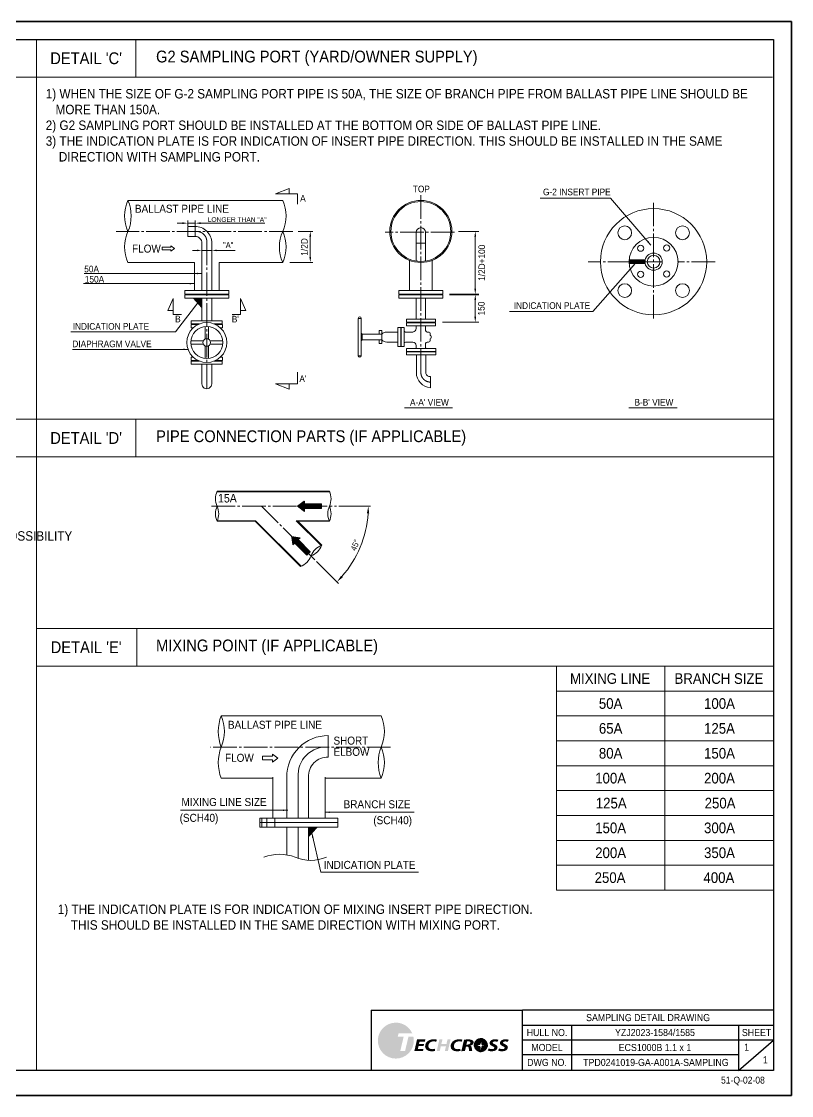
# Model space of a CAD drawing. Extents: x -553847 to 4496999, y 514150 to 878882.
# Drawn here: x 4464435 to 4496999, y 773562 to 818990 of the extents above; entities that cross this region are included whole.
import ezdxf

# ---------------------------------------------------------------- set-up
doc = ezdxf.new("R2010")
doc.units = 0
doc.header["$LTSCALE"] = 25
doc.header["$MEASUREMENT"] = 0
doc.header["$PDMODE"] = 3
doc.header["$PDSIZE"] = -7
doc.linetypes.add('C', pattern=[26, 20, -2, 2, -2])
doc.layers.get('0').update_dxf_attribs({"linetype": 'CONTINUOUS', "lineweight": 9})
doc.layers.get('DEFPOINTS').update_dxf_attribs({"linetype": 'CONTINUOUS'})
doc.layers.add('0.1 Defpoints', color=7, linetype='CONTINUOUS', plot=False)
doc.layers.add('0.2 Dwg sheet', color=7, linetype='CONTINUOUS')
doc.layers.add('0.3 Text', color=7, linetype='CONTINUOUS')
for name, color, linetype, lineweight in [('0.5 Dim', 1, 'CONTINUOUS', 9), ('1.1 Y_Pipe', 7, 'CONTINUOUS', 13), ('1.9 Arrow', 1, 'CONTINUOUS', 9)]:
    doc.layers.add(name, color=color, linetype=linetype, lineweight=lineweight)
doc.styles.get("Standard").update_dxf_attribs({"font": '', "width": 0.95, "height": 250})
doc.styles.get('Standard').set_extended_font_data('Gulim')
doc.dimstyles.new('TC50', dxfattribs={"dimtxt": 250, "dimasz": 200, "dimexe": 100, "dimexo": 100, "dimgap": 100, "dimtad": 1, "dimtoh": 1, "dimdec": 0, "dimrnd": 0.0005, "dimzin": 9, "dimdsep": 46, "dimtxsty": 'Standard', "dimcen": -3.5, "dimclrd": 1, "dimclre": 1, "dimazin": 2, "dimtfac": 0.6, "dimtdec": 0, "dimtmove": 0, "dimatfit": 3, "dimfxl": 4, "dimtolj": 1, "dimlwd": 15, "dimlwe": 15, "dimarcsym": 0})
pattern_1 = [(45, (-3941672.43051, -13277.92719), (-0.104892630653, 0.104892630653), [])]

# ---------------------------------------------------------------- blocks, each defined once
blk = doc.blocks.new('*D202')
at = {"layer": '0.5 Dim', "color": 1, "lineweight": 15, "transparency": 16777216}
for p, q in [((4471861, 809307), (4471661, 809307)), ((4472061, 809307), (4472482, 809307)), ((4472061, 809217), (4472061, 809207)), ((4472482, 809217), (4472482, 809207)), ((4472682, 809307), (4473470, 809307))]:
    blk.add_line(p, q, dxfattribs=at)
at = {"layer": '0.5 Dim', "color": 1, "transparency": 16777216}
for points in [[(4471861, 809340), (4471861, 809273), (4472061, 809307)], [(4472682, 809340), (4472682, 809273), (4472482, 809307)]]:
    blk.add_solid(points, dxfattribs=at)
at = {"layer": 'DEFPOINTS', "color": 0, "transparency": 16777216}
for p in [(4472061, 809317), (4472482, 809317), (4472482, 809307)]:
    blk.add_point(p, dxfattribs=at)
at = {"layer": '0.5 Dim', "color": 0, "transparency": 16777216, "insert": (4473176, 809535), "char_height": 250, "attachment_point": 5}
blk.add_mtext('\\A1;"A"', dxfattribs=at)
blk = doc.blocks.new('*D201')
at = {"layer": '0.5 Dim', "color": 1, "linetype": 'ByBlock', "lineweight": 15, "ltscale": 30, "transparency": 16777216}
for p, q in [((4477851, 798486), (4479201, 798486)), ((4476917, 796150), (4477848, 795219))]:
    blk.add_line(p, q, dxfattribs=at)
blk.add_arc((4474581, 798486), 4520, 318.8034, 356.1966, dxfattribs=at)
at = {"layer": '0.5 Dim', "color": 1, "ltscale": 30, "transparency": 16777216}
for points in [[(4479042, 798188), (4479141, 798184), (4479101, 798486)], [(4478019, 795475), (4477946, 795543), (4477778, 795290)]]:
    blk.add_solid(points, dxfattribs=at)
at = {"layer": 'DEFPOINTS', "color": 0, "ltscale": 30, "transparency": 16777216}
for p in [(4472467, 798486), (4474581, 798486), (4477751, 798486), (4476846, 796221), (4478496, 796226)]:
    blk.add_point(p, dxfattribs=at)
at = {"layer": '0.5 Dim', "color": 0, "ltscale": 30, "transparency": 16777216, "insert": (4478546, 796843), "char_height": 250, "attachment_point": 5, "rotation": 67.5}
blk.add_mtext('\\A1;45°', dxfattribs=at)
blk = doc.blocks.new('양식 51-Q-02-08')
at = {"layer": '0.1 Defpoints'}
blk.add_lwpolyline([(-2677005, 1033560), (-2613196, 1033560), (-2613196, 988132), (-2677005, 988132)], close=True, dxfattribs=at)
at = {"layer": '0.2 Dwg sheet'}
for p, q in [((-2630979, 991742), (-2624571, 991742)), ((-2630979, 991742), (-2630979, 989196)), ((-2624571, 989196), (-2624571, 991742)), ((-2613953, 991742), (-2624571, 991742)), ((-2624571, 991110), (-2613953, 991110)), ((-2622500, 991110), (-2622500, 989196)), ((-2615440, 991110), (-2615440, 989196)), ((-2613953, 990478), (-2624571, 990478)), ((-2615440, 989196), (-2613953, 990478)), ((-2615440, 989846), (-2624571, 989846))]:
    blk.add_line(p, q, dxfattribs=at)
blk.add_lwpolyline([(-2613953, 989196), (-2676245, 989196), (-2676245, 1032800), (-2613953, 1032800)], close=True, dxfattribs=at)
at = {"layer": '0.2 Dwg sheet', "insert": (-2623536, 989529), "char_height": 300, "width": 2070.81, "attachment_point": 5}
blk.add_mtext('DWG NO.', dxfattribs=at)
at = {"layer": '0.3 Text', "width": 0.95}
blk.add_text('51-Q-02-08', height=291.7, dxfattribs=at).set_placement((-2616177, 988637))
at = {"layer": '0.3 Text', "char_height": 300, "attachment_point": 5}
for s, insert, width in [('\\A1;SHEET', (-2614674, 990794), 1532.09), ('MODEL', (-2623536, 990162), 2070.81)]:
    blk.add_mtext(s, dxfattribs=dict(at, insert=insert, width=width))

msp = doc.modelspace()

# ---------------------------------------------------------------- hatches: boundary and pattern name
at = {"layer": '0.2 Dwg sheet', "lineweight": 0}
h = msp.add_hatch(color=256, dxfattribs=at)
h.dxf.hatch_style = 2
edge = h.paths.add_edge_path()
edge.add_spline(control_points=[(4480802.5, 776057.4), (4480802.5, 776057.4), (4480655.3, 775440.7), (4480655.3, 775440.7), (4480655.3, 775440.7), (4480451.6, 775440.7), (4480451.6, 775440.7), (4480451.6, 775440.7), (4480598.8, 776057.4), (4480598.8, 776057.4), (4480598.8, 776057.4), (4480346.9, 776057.4), (4480346.9, 776057.4), (4480346.9, 776057.4), (4480382.2, 776199.2), (4480382.2, 776199.2), (4480382.2, 776199.2), (4480957.5, 776199.2), (4480957.5, 776199.2), (4480837.8, 776461.8), (4480573.3, 776644.4), (4480265.8, 776644.4), (4479846.1, 776644.4), (4479505.8, 776304.2), (4479505.8, 775884.3), (4479505.8, 775464.5), (4479846.1, 775124.2), (4480265.8, 775124.2), (4480685.6, 775124.2), (4481025.9, 775464.5), (4481025.9, 775884.3), (4481025.9, 775943.9), (4481018.8, 776001.8), (4481005.8, 776057.4), (4481005.8, 776057.4), (4480802.5, 776057.4), (4480802.5, 776057.4)], knot_values=[0, 0, 0, 0, 1, 1, 1, 2, 2, 2, 3, 3, 3, 4, 4, 4, 5, 5, 5, 6, 6, 6, 7, 7, 7, 8, 8, 8, 9, 9, 9, 10, 10, 10, 11, 11, 11, 12, 12, 12, 12], degree=3, periodic=0)
h = msp.add_hatch(color=256, dxfattribs=at)
h.dxf.hatch_style = 2
h.paths.add_polyline_path([(4481437.1, 775650.3), (4481225.2, 775650.3), (4481197.7, 775530), (4481436.2, 775530), (4481415, 775439.9), (4481048.8, 775439.9), (4481162.3, 775933.8), (4481516, 775933.8), (4481494.7, 775843.8), (4481269.5, 775843.8), (4481244.7, 775738.8), (4481458.4, 775738.8)])
h = msp.add_hatch(color=256, dxfattribs=at)
h.dxf.hatch_style = 2
edge = h.paths.add_edge_path()
edge.add_spline(control_points=[(4481925.5, 775453), (4481893.7, 775441.3), (4481840.5, 775431.8), (4481768.7, 775431.8), (4481610, 775431.8), (4481504.6, 775510.9), (4481504.6, 775641.5), (4481504.6, 775753.6), (4481564.8, 775840), (4481655.2, 775890), (4481717.3, 775925), (4481790, 775941.9), (4481874.2, 775941.9), (4481938.9, 775941.9), (4481987.7, 775929.5), (4482005.4, 775921.5), (4482005.4, 775921.5), (4481969.9, 775835.6), (4481969.9, 775835.6), (4481953, 775842.9), (4481913.1, 775851.8), (4481861.7, 775851.8), (4481810.4, 775851.8), (4481761.6, 775838.6), (4481725.3, 775813.7), (4481675.6, 775779.3), (4481642.9, 775722.7), (4481642.9, 775653.9), (4481642.9, 775574.7), (4481696.9, 775521.9), (4481801.6, 775521.9), (4481844.1, 775521.9), (4481885.8, 775527.7), (4481915.1, 775538.1), (4481915.1, 775538.1), (4481925.5, 775453), (4481925.5, 775453)], knot_values=[0, 0, 0, 0, 1, 1, 1, 2, 2, 2, 3, 3, 3, 4, 4, 4, 5, 5, 5, 6, 6, 6, 7, 7, 7, 8, 8, 8, 9, 9, 9, 10, 10, 10, 11, 11, 11, 12, 12, 12, 12], degree=3, periodic=0)
h = msp.add_hatch(color=256, dxfattribs=at)
h.dxf.hatch_style = 2
h.paths.add_polyline_path([(4482235.8, 775933.8), (4482191.6, 775741.9), (4482407.8, 775741.9), (4482452.1, 775933.8), (4482580.8, 775933.8), (4482467.2, 775439.9), (4482339.6, 775439.9), (4482386.5, 775648), (4482169.3, 775648), (4482122.4, 775439.9), (4481994.8, 775439.9), (4482108.2, 775933.8)])
h = msp.add_hatch(color=256, dxfattribs=at)
h.dxf.hatch_style = 2
edge = h.paths.add_edge_path()
edge.add_spline(control_points=[(4483003.7, 775453), (4482971.9, 775441.3), (4482918.6, 775431.8), (4482846.9, 775431.8), (4482688.2, 775431.8), (4482582.7, 775510.9), (4482582.7, 775641.5), (4482582.7, 775753.6), (4482643, 775840), (4482733.3, 775890), (4482795.5, 775925), (4482868.2, 775941.9), (4482952.4, 775941.9), (4483017, 775941.9), (4483065.8, 775929.5), (4483083.5, 775921.5), (4483083.5, 775921.5), (4483048.1, 775835.6), (4483048.1, 775835.6), (4483031.3, 775842.9), (4482991.4, 775851.8), (4482940, 775851.8), (4482888.5, 775851.8), (4482839.8, 775838.6), (4482803.4, 775813.7), (4482753.8, 775779.3), (4482720.9, 775722.7), (4482720.9, 775653.9), (4482720.9, 775574.7), (4482775, 775521.9), (4482879.7, 775521.9), (4482922.2, 775521.9), (4482963.8, 775527.7), (4482993.1, 775538.1), (4482993.1, 775538.1), (4483003.7, 775453), (4483003.7, 775453)], knot_values=[0, 0, 0, 0, 1, 1, 1, 2, 2, 2, 3, 3, 3, 4, 4, 4, 5, 5, 5, 6, 6, 6, 7, 7, 7, 8, 8, 8, 9, 9, 9, 10, 10, 10, 11, 11, 11, 12, 12, 12, 12], degree=3, periodic=0)
at = {"layer": '0.2 Dwg sheet', "linetype": 'Continuous', "lineweight": 0}
h = msp.add_hatch(color=256, dxfattribs=at)
h.paths.add_polyline_path([(4483554.8, 775832.7), (4483546, 775857.8), (4483510.7, 775896.3), (4483455.4, 775922.1), (4483385.2, 775934.4), (4483308.4, 775936.4), (4483236.6, 775932.9), (4483173.7, 775924.4), (4483062, 775440.2), (4483065.1, 775439.8), (4483187.8, 775439.8), (4483232.2, 775634.6), (4483278.5, 775634.6), (4483292.8, 775633.4), (4483317.6, 775625.9), (4483335.5, 775610.7), (4483347.5, 775585.3), (4483364.3, 775460.5), (4483368, 775444.2), (4483375.1, 775439.7), (4483500.9, 775439.7), (4483494.7, 775458.8), (4483489.5, 775487.6), (4483476.1, 775592.2), (4483469.5, 775618.6), (4483444.2, 775657.2), (4483421, 775670.9), (4483421, 775672.9), (4483434.8, 775676.9), (4483480.8, 775696.2), (4483517.3, 775722.5), (4483543.6, 775756.8), (4483556, 775798.8), (4483556.5, 775818.8)])
h.paths.add_polyline_path([(4483414.9, 775784.8, -0.1380365), (4483383.7, 775741.1, -0.1340355), (4483311.7, 775718.2), (4483249.6, 775718.2), (4483279.3, 775854.4), (4483342.3, 775854.4, -0.1816988), (4483402.1, 775834.7, -0.2969134)], flags=16)
at = {"layer": '0.2 Dwg sheet', "lineweight": 0}
h = msp.add_hatch(color=256, dxfattribs=at)
h.dxf.hatch_style = 2
edge = h.paths.add_edge_path()
edge.add_spline(control_points=[(4483885.3, 775991.7), (4483876.9, 775992.4), (4483868.5, 775993), (4483859.9, 775993), (4483759, 775993), (4483670, 775942.8), (4483615.9, 775866.2), (4483604.8, 775848.9), (4483594.9, 775830.4), (4483586.7, 775810.7), (4483574.7, 775781.9), (4483566.9, 775752.6), (4483562.8, 775723.3), (4483561.9, 775713.8), (4483561.3, 775704.2), (4483561.3, 775694.5), (4483561.3, 775693.9), (4483561.4, 775693.3), (4483561.4, 775692.7), (4483673.7, 775700), (4483804.6, 775712.8), (4483820.8, 775720), (4483841.7, 775729.4), (4483873.3, 775916.3), (4483885.3, 775991.7)], knot_values=[0, 0, 0, 0, 1, 1, 1, 2, 2, 2, 3, 3, 3, 4, 4, 4, 5, 5, 5, 6, 6, 6, 7, 7, 7, 8, 8, 8, 8], degree=3, periodic=0)
h = msp.add_hatch(color=256, dxfattribs=at)
h.dxf.hatch_style = 2
edge = h.paths.add_edge_path()
edge.add_spline(control_points=[(4483916.8, 775710.3), (4483932.1, 775700.2), (4484036.5, 775694.2), (4484158.2, 775690.7), (4484158.3, 775691.9), (4484158.4, 775693.2), (4484158.4, 775694.5), (4484158.4, 775841.1), (4484052.7, 775962.7), (4483913.3, 775988), (4483903.4, 775903), (4483887.2, 775729.8), (4483916.8, 775710.3)], knot_values=[0, 0, 0, 0, 1, 1, 1, 2, 2, 2, 3, 3, 3, 4, 4, 4, 4], degree=3, periodic=0)
h = msp.add_hatch(color=256, dxfattribs=at)
h.dxf.hatch_style = 2
edge = h.paths.add_edge_path()
edge.add_spline(control_points=[(4484196.8, 775554.2), (4484232.3, 775536.7), (4484281.8, 775522.7), (4484337.7, 775522.7), (4484386.5, 775522.7), (4484431.8, 775541.7), (4484431.8, 775579.8), (4484431.8, 775608.4), (4484406, 775626), (4484351.1, 775650.3), (4484288.1, 775678.1), (4484227.9, 775717.7), (4484227.9, 775781.4), (4484227.9, 775881.1), (4484332.3, 775941.9), (4484462.7, 775941.9), (4484534.5, 775941.9), (4484577.1, 775928.7), (4484602.7, 775917.7), (4484602.7, 775917.7), (4484562.9, 775829.9), (4484562.9, 775829.9), (4484543.4, 775838.6), (4484501.7, 775851.8), (4484452.1, 775851), (4484392.7, 775851), (4484361.7, 775826.8), (4484361.7, 775799.7), (4484361.7, 775770.3), (4484398, 775752.8), (4484448.5, 775729.4), (4484521.3, 775697.7), (4484566.5, 775657.5), (4484566.5, 775598.2), (4484566.5, 775488.2), (4484456.5, 775431.8), (4484324.4, 775431.8), (4484242, 775432.4), (4484181.7, 775450.1), (4484154.3, 775467), (4484154.3, 775467), (4484196.8, 775554.2), (4484196.8, 775554.2)], knot_values=[0, 0, 0, 0, 1, 1, 1, 2, 2, 2, 3, 3, 3, 4, 4, 4, 5, 5, 5, 6, 6, 6, 7, 7, 7, 8, 8, 8, 9, 9, 9, 10, 10, 10, 11, 11, 11, 12, 12, 12, 13, 13, 13, 14, 14, 14, 14], degree=3, periodic=0)
h = msp.add_hatch(color=256, dxfattribs=at)
h.dxf.hatch_style = 2
edge = h.paths.add_edge_path()
edge.add_spline(control_points=[(4484633.8, 775554.2), (4484669.4, 775536.7), (4484718.9, 775522.7), (4484774.8, 775522.7), (4484823.7, 775522.7), (4484868.8, 775541.7), (4484868.8, 775579.8), (4484868.8, 775608.4), (4484843.1, 775626), (4484788, 775650.3), (4484725.2, 775678.1), (4484664.9, 775717.7), (4484664.9, 775781.4), (4484664.9, 775881.1), (4484769.6, 775941.9), (4484899.8, 775941.9), (4484971.6, 775941.9), (4485014.1, 775928.7), (4485039.8, 775917.7), (4485039.8, 775917.7), (4485000, 775829.9), (4485000, 775829.9), (4484980.4, 775838.6), (4484938.8, 775851.8), (4484889.2, 775851), (4484829.8, 775851), (4484798.7, 775826.8), (4484798.7, 775799.7), (4484798.7, 775770.3), (4484835, 775752.8), (4484885.6, 775729.4), (4484958.3, 775697.7), (4485003.5, 775657.5), (4485003.5, 775598.2), (4485003.5, 775488.2), (4484893.6, 775431.8), (4484761.5, 775431.8), (4484679, 775432.4), (4484618.8, 775450.1), (4484591.2, 775467), (4484591.2, 775467), (4484633.8, 775554.2), (4484633.8, 775554.2)], knot_values=[0, 0, 0, 0, 1, 1, 1, 2, 2, 2, 3, 3, 3, 4, 4, 4, 5, 5, 5, 6, 6, 6, 7, 7, 7, 8, 8, 8, 9, 9, 9, 10, 10, 10, 11, 11, 11, 12, 12, 12, 13, 13, 13, 14, 14, 14, 14], degree=3, periodic=0)
h = msp.add_hatch(color=256, dxfattribs=at)
h.dxf.hatch_style = 2
edge = h.paths.add_edge_path()
edge.add_spline(control_points=[(4483811.8, 775640), (4483788.4, 775654.2), (4483658.9, 775662.1), (4483562.7, 775666.1), (4483576.1, 775524.2), (4483688.8, 775411.2), (4483830.5, 775397.4), (4483838.4, 775527.4), (4483846, 775619.2), (4483811.8, 775640)], knot_values=[0, 0, 0, 0, 1, 1, 1, 2, 2, 2, 3, 3, 3, 3], degree=3, periodic=0)
h = msp.add_hatch(color=256, dxfattribs=at)
h.dxf.hatch_style = 2
edge = h.paths.add_edge_path()
edge.add_spline(control_points=[(4483863.4, 775396.1), (4484012.5, 775397.9), (4484135, 775508.8), (4484155.2, 775652.7), (4484035.2, 775649.9), (4483933.4, 775646.5), (4483918.9, 775643.5), (4483891.8, 775637.8), (4483871.9, 775477.6), (4483863.4, 775396.1)], knot_values=[0, 0, 0, 0, 1, 1, 1, 2, 2, 2, 3, 3, 3, 3], degree=3, periodic=0)
at = {"layer": '1.1 Y_Pipe', "ltscale": 30}
h = msp.add_hatch(dxfattribs=at)
h.set_pattern_fill('ANSI31', color=256, scale=1.186725)
h.set_pattern_definition(pattern_1)
h.paths.add_polyline_path([(4490231.2, 808908.2), (4490154.1, 808908.2), (4490154.1, 808829.5), (4490231.2, 808829.5)])
h.paths.add_polyline_path([(4490231.2, 808829.5), (4490154.1, 808829.5), (4490154.1, 808750.3), (4490231.3, 808750.4)])
h = msp.add_hatch(dxfattribs=at)
h.set_pattern_fill('ANSI31', color=256, scale=1.186725)
h.set_pattern_definition(pattern_1)
h.paths.add_polyline_path([(4490810.3, 808908.3), (4490231.2, 808908.2), (4490231.2, 808829.5), (4490801.7, 808829.5, -0.0545603)])
h.paths.add_polyline_path([(4490801.7, 808829.5), (4490231.2, 808829.5), (4490231.3, 808750.4), (4490810.3, 808750.5, -0.0546767)])
h = msp.add_hatch(dxfattribs=at)
h.set_pattern_fill('ANSI31', color=2, scale=1.186725)
h.set_pattern_definition([(45, (-3944143.45502, -14426.04886), (-0.104892630653, 0.104892630653), [])])
h.paths.add_polyline_path([(4472061.4, 807281.9), (4471714.1, 807281.9), (4472061.4, 806892.1)])
at = {"layer": '1.1 Y_Pipe'}
h = msp.add_hatch(dxfattribs=at)
h.set_pattern_fill('ANSI31', color=256, scale=490.86, style=0)
h.set_pattern_definition([(45, (4329364.94, 932482.863), (-43.386304, 43.386304), [])])
h.paths.add_polyline_path([(4473659.7, 799096), (4473659.7, 799123.2), (4477458.3, 799123.2), (4477458.3, 799096)])
at = {"layer": '1.1 Y_Pipe', "ltscale": 30}
h = msp.add_hatch(dxfattribs=at)
h.set_pattern_fill('ANSI31', color=2, scale=1.1742)
h.set_pattern_definition([(45, (-3883797.4567, -26307.57775), (-0.1037855978087, 0.1037855978087), [])])
h.paths.add_polyline_path([(4476921.5, 784907), (4476577, 784907), (4476577.6, 784520.8)])
at = {"layer": '1.9 Arrow', "ltscale": 30}
h = msp.add_hatch(dxfattribs=at)
h.set_pattern_fill('ANSI31', color=256, scale=1.47258, style=0)
h.set_pattern_definition([(45, (617654.21549, 1660383.9033), (-0.13015891298, 0.13015891298), [])])
h.paths.add_polyline_path([(4476402.2, 798587), (4477124.5, 798587), (4477124.5, 798384.8), (4476402.2, 798384.8), (4476402.2, 798269.2), (4476113.3, 798485.9), (4476402.2, 798702.6)])
h = msp.add_hatch(dxfattribs=at)
h.set_pattern_fill('ANSI31', color=256, scale=1.47258, angle=45, style=0)
h.set_pattern_definition([(90, (1137473.27812, -1319039.32567), (-0.1840725, 2e-17), [])])
h.paths.add_polyline_path([(4476137.5, 797072.7), (4476648.2, 796562), (4476505.2, 796419), (4475994.5, 796929.7), (4475912.8, 796848), (4475861.7, 797205.5), (4476219.2, 797154.4)])

# ---------------------------------------------------------------- linework, layer by layer
for p, q in [((4465072.6, 818230.3), (4465072.6, 774625.6)), ((4469263.5, 818230.3, 204.7), (4469263.5, 816632.9)), ((4433949.7, 816632.9, -157.3), (4465072.6, 816632.9, -157.3)), ((4465072.6, 816632.9), (4496195.5, 816632.9)), ((4465072.6, 802171, 2021.1), (4433949.7, 802171, 2021.1)), ((4496242.2, 802171, 1010.6), (4465072.6, 802171, 1010.6)), ((4469263.5, 802171, 1215.2), (4469263.5, 800573.6, 1010.6)), ((4433949.7, 800573.6, 2021.1), (4465072.6, 800573.6, 2021.1)), ((4465072.6, 800573.6, 1010.6), (4496242.2, 800573.6, 1010.6)), ((4465072.6, 793321), (4496195.5, 793321, 1167.8)), ((4469307.3, 793321, 158.9), (4469307.3, 791723.6, -45.8)), ((4465072.6, 791723.6, -1010.6), (4496242.2, 791723.6, -1010.6)), ((4487053.2, 791723.6, -1010.6), (4487053.2, 782251, -1010.6)), ((4491636.7, 791723.6, -1010.6), (4491636.7, 782251, -1010.6)), ((4487053.2, 790667, -1010.6), (4496220.3, 790667, -1010.6)), ((4487053.2, 789615, -1010.6), (4496220.3, 789615, -1010.6)), ((4487053.2, 788563, -1010.6), (4496220.3, 788563, -1010.6)), ((4487053.2, 787511, -1010.6), (4496220.3, 787511, -1010.6)), ((4487053.2, 786459, -1010.6), (4496220.3, 786459, -1010.6)), ((4487053.2, 785407, -1010.6), (4496220.3, 785407, -1010.6)), ((4487053.2, 784355, -1010.6), (4496220.3, 784355, -1010.6)), ((4487053.2, 783303, -1010.6), (4496220.3, 783303, -1010.6)), ((4487053.2, 782251, -1010.6), (4496220.3, 782251, -1010.6))]:
    msp.add_line(p, q)
at = {"layer": '0.1 Defpoints', "color": 4, "linetype": 'ByBlock'}
msp.add_lwpolyline([(4433190.1, 773562.1), (4496999, 773562.1), (4496999, 818990), (4433190.1, 818990)], close=True, dxfattribs=at)
at = {"layer": '0.2 Dwg sheet', "linetype": 'Continuous', "lineweight": 0}
msp.add_line((4483062, 775440.2), (4483173.7, 775924.4), dxfattribs=at)
at = {"layer": '0.2 Dwg sheet', "lineweight": 0}
for points in [[(4483885.3, 775991.7), (4483873.3, 775916.3), (4483841.7, 775729.4), (4483820.8, 775720)], [(4483916.8, 775710.3), (4483887.2, 775729.8), (4483903.4, 775903), (4483913.3, 775988)], [(4483820.8, 775720), (4483804.6, 775712.8), (4483673.7, 775700), (4483561.4, 775692.7)], [(4483562.7, 775666.1), (4483658.9, 775662.1), (4483788.4, 775654.2), (4483811.8, 775640)], [(4483811.8, 775640), (4483846, 775619.2), (4483838.4, 775527.4), (4483830.5, 775397.4)], [(4483863.4, 775396.1), (4483871.9, 775477.6), (4483891.8, 775637.8), (4483918.9, 775643.5)], [(4484158.2, 775690.7), (4484036.5, 775694.2), (4483932.1, 775700.2), (4483916.8, 775710.3)], [(4483918.9, 775643.5), (4483933.4, 775646.5), (4484035.2, 775649.9), (4484155.2, 775652.7)]]:
    msp.add_open_spline(points, degree=3, dxfattribs=at)
at = {"layer": '0.5 Dim', "color": 1, "linetype": 'C', "ltscale": 2}
for p, q in [((4481324, 811647.7), (4481325, 804145.9)), ((4475904.9, 810109.5), (4468436.7, 810109.5)), ((4482750.1, 810072.4), (4479812.8, 810072.4)), ((4472271.8, 809679.5), (4472271.8, 803426.4)), ((4472466.9, 798485.9), (4477751.3, 798485.9)), ((4474581.3, 798485.9), (4476846.4, 796220.8)), ((4480039.4, 788300.7), (4472426.2, 788300.7))]:
    msp.add_line(p, q, dxfattribs=at)
at = {"layer": '0.5 Dim', "color": 1, "linetype": 'C', "lineweight": 9, "ltscale": 2}
for p, q in [((4491166.2, 811326), (4491166.2, 806359.8)), ((4491530.7, 808829.5), (4488400.9, 808829.5)), ((4493775.9, 808829.5), (4492178.2, 808829.5))]:
    msp.add_line(p, q, dxfattribs=at)
at = {"layer": '0.5 Dim', "lineweight": 15}
for p, q in [((4471237.9, 810458.9), (4471012.4, 810458.9)), ((4471463.4, 810343.7), (4471463.4, 810571.6)), ((4471463.4, 810458.9), (4471784.4, 810458.9)), ((4471784.4, 810344.1), (4471784.4, 810571.6)), ((4472009.8, 810458.9), (4474732.5, 810458.9))]:
    msp.add_line(p, q, dxfattribs=at)
at = {"layer": '0.5 Dim', "lineweight": 9}
for p, q in [((4476130.6, 810109.5), (4476760.2, 810109.5)), ((4482918.5, 810109.5), (4483782.3, 810109.5)), ((4476647.3, 809883.8), (4476647.3, 809023.4)), ((4483625.1, 809882.8), (4483625.1, 807683.3)), ((4475780.3, 808797.8), (4476760.2, 808797.8)), ((4482538.3, 807458.6), (4483782.3, 807458.6)), ((4482538.3, 807430.7), (4483782.3, 807430.7)), ((4483625.1, 807204), (4483625.1, 806498.1)), ((4482242.4, 806273.4), (4483782.3, 806273.4))]:
    msp.add_line(p, q, dxfattribs=at)
at = {"layer": '0.5 Dim', "color": 1, "ltscale": 6}
for p, q in [((4476135, 787026.4), (4476135, 785299.1)), ((4476135, 784907), (4476135.1, 783592))]:
    msp.add_line(p, q, dxfattribs=at)
at = {"layer": '0.5 Dim', "color": 1, "linetype": 'C', "ltscale": 2}
for centre, radius, start, end in [((4471841.9, 809679.5), 429.9, 0, 90), ((4481726.2, 804139.7), 401.3, 180, 270.75021)]:
    msp.add_arc(centre, radius, start, end, dxfattribs=at)
at = {"layer": '0.5 Dim', "color": 1, "ltscale": 6}
msp.add_arc((4477325, 787110.7), 1193, 85.95187, 184.04813, dxfattribs=at)
at = {"layer": '0.5 Dim'}
for points in [[(4471237.9, 810496.5), (4471237.9, 810421.3), (4471463.4, 810458.9)], [(4472009.8, 810496.5), (4472009.8, 810421.3), (4471784.4, 810458.9)], [(4476609.7, 809883.8), (4476684.9, 809883.8), (4476647.3, 810109.5)], [(4483662.8, 809882.8), (4483587.5, 809882.8), (4483625.1, 810108.5)], [(4476609.7, 809023.4), (4476684.9, 809023.4), (4476647.3, 808797.8)], [(4483662.8, 807683.3), (4483587.5, 807683.3), (4483625.1, 807457.6)], [(4483662.8, 807204), (4483587.5, 807204), (4483625.1, 807429.7)], [(4483662.8, 806498.1), (4483587.5, 806498.1), (4483625.1, 806272.4)]]:
    msp.add_solid(points, dxfattribs=at)
at = {"layer": '1.1 Y_Pipe'}
for p, q in [((4475483.5, 811421.9), (4468934.2, 811421.9)), ((4471464.1, 809899.1), (4471463.4, 810319.9)), ((4471806.1, 810319.9), (4471463.4, 810319.9)), ((4471781.2, 809899.1), (4471781.2, 810320.2)), ((4481126.1, 808870), (4481126.2, 810077.8)), ((4481521.9, 808870), (4481521.9, 810073.7)), ((4471787.6, 809899.1), (4471464.1, 809899.1)), ((4472061.4, 809627), (4472061.4, 807607.3)), ((4472482.2, 809633.2), (4472482.2, 807607.3)), ((4481126.1, 809611.4), (4481521.9, 809611.4)), ((4471744.5, 808797.8), (4468934.2, 808797.8)), ((4471744.5, 807607.3), (4471744.5, 808797.8)), ((4475483.5, 808797.8), (4472796.4, 808797.8)), ((4472796.4, 807607.3), (4472796.4, 808797.8)), ((4480845, 807607.3), (4480845, 808887.6)), ((4481803, 807607.3), (4481803, 808887.6)), ((4473205.2, 807607.3), (4471338.4, 807607.3)), ((4471338.4, 807607.3), (4471338.4, 807477.1)), ((4471338.4, 807281.9), (4471338.4, 807412.1)), ((4473205.2, 807281.9), (4471338.4, 807281.9)), ((4471357, 807458.6), (4473186.6, 807458.6)), ((4471357, 807430.7), (4473186.6, 807430.7)), ((4472061.4, 807281.9), (4472061.4, 806334)), ((4472482.2, 807281.9), (4472482.2, 806334)), ((4473205.2, 807607.3), (4473205.2, 807477.1)), ((4473205.2, 807281.9), (4473205.2, 807412.1)), ((4482258.2, 807607.3), (4480391.4, 807607.3)), ((4480391.4, 807607.3), (4480391.4, 807477.1)), ((4480391.4, 807287), (4480391.4, 807412.1)), ((4482258.2, 807281.9), (4480391.4, 807287)), ((4480410, 807458.6), (4482239.6, 807458.6)), ((4480410, 807430.7), (4482239.6, 807430.7)), ((4480428.4, 807607.3), (4480686.1, 807607.3)), ((4481125.3, 806399.8), (4481125.3, 807284.4)), ((4481522.8, 806399.8), (4481522.8, 807284.4)), ((4482221.2, 807607.3), (4481963.6, 807607.3)), ((4482258.2, 807607.3), (4482258.2, 807477.1)), ((4482258.2, 807281.9), (4482258.2, 807412.1)), ((4472271.8, 806350.9), (4472271.8, 806181.7)), ((4478679.5, 806432.9), (4478805.9, 806432.9)), ((4478679.5, 806432.9), (4478679.5, 804853.1)), ((4478805.9, 806432.9), (4478805.9, 804853.1)), ((4481937, 806399.8), (4480712.7, 806399.8)), ((4480712.7, 806399.8), (4480712.7, 806273.4)), ((4481937, 806273.4), (4481937, 806399.8)), ((4471611.7, 806173.2), (4471611.7, 806037.8)), ((4471611.7, 806173.2), (4471902.9, 806173.2)), ((4471611.7, 806037.8), (4471702.6, 806037.8)), ((4472927.7, 806334), (4471615.9, 806334)), ((4471615.9, 806334), (4471615.9, 806198.6)), ((4471615.9, 806198.6), (4471960.7, 806198.6)), ((4472204.1, 805558), (4472204.1, 806085.2)), ((4472339.5, 805558), (4472339.5, 806085.2)), ((4472582.9, 806198.6), (4472927.7, 806198.6)), ((4472640.7, 806173.2), (4472931.9, 806173.2)), ((4472931.9, 806037.8), (4472841, 806037.8)), ((4472927.7, 806198.6), (4472927.7, 806334)), ((4472931.9, 806173.2), (4472931.9, 806037.8)), ((4479555.6, 805916.2), (4479555.6, 805758.3)), ((4479555.6, 805916.2), (4479674.1, 805916.2)), ((4479674.1, 805916.2), (4479674.1, 805369.9)), ((4480354.1, 806049.3), (4480354.1, 805643)), ((4480354.1, 806049.3), (4480614.8, 806049.3)), ((4480472.6, 805236.8), (4480472.6, 806049.3)), ((4480496.3, 805236.8), (4480496.3, 806049.3)), ((4480614.8, 805236.8), (4480614.8, 806049.3)), ((4480712.6, 806248.4), (4480712.6, 806122.1)), ((4480712.6, 806248.4), (4481937.9, 806248.4)), ((4480712.6, 806122.1), (4481937.9, 806122.1)), ((4481937.9, 806122.1), (4480712.6, 806122.1)), ((4480712.7, 806273.4), (4481937, 806273.4)), ((4481933.9, 806248.4), (4480716.5, 806248.4)), ((4481127.8, 806108.8), (4481127.8, 805999.7)), ((4481525.3, 806094), (4481525.3, 805916.7)), ((4481937.9, 806248.4), (4481937.9, 806122.1)), ((4472125.3, 805479.2), (4471598.1, 805479.2)), ((4472418.3, 805479.2), (4472945.5, 805479.2)), ((4478845.4, 805758.3), (4478805.9, 805803.8)), ((4478845.4, 805527.8), (4478805.9, 805482.3)), ((4478845.4, 805758.3), (4479674.1, 805758.3)), ((4478845.4, 805758.3), (4478845.4, 805527.8)), ((4478845.4, 805527.8), (4479674.1, 805527.8)), ((4479555.6, 805527.8), (4479555.6, 805369.9)), ((4479880.5, 805853.1), (4480354.1, 805853.1)), ((4480354.1, 805236.8), (4480354.1, 805643)), ((4480678.6, 805853.5), (4480989.1, 805853.5)), ((4481588.4, 805853.5), (4481643.6, 805853.5)), ((4481722.6, 805778.6), (4481722.6, 805713.1)), ((4481722.6, 805507.5), (4481722.6, 805572.9)), ((4481762.1, 805612.4), (4481762.1, 805673.6)), ((4472125.3, 805343.8), (4471598.1, 805343.8)), ((4472204.1, 805265), (4472204.1, 804737.9)), ((4472339.5, 805265), (4472339.5, 804737.9)), ((4472418.3, 805343.8), (4472945.5, 805343.8)), ((4479555.6, 805369.9), (4479674.1, 805369.9)), ((4479880.5, 805433), (4480354.1, 805433)), ((4480354.1, 805236.8), (4480614.8, 805236.8)), ((4480678.6, 805432.6), (4480989.1, 805432.6)), ((4481951.7, 805164), (4480719.5, 805164)), ((4480719.5, 805037.6), (4480719.5, 805164)), ((4481951.7, 805164), (4480719.5, 805164)), ((4480719.5, 805037.6), (4481951.7, 805037.6)), ((4480719.7, 805015.2), (4481953, 805015.2)), ((4480719.7, 804888.8), (4480719.7, 805015.2)), ((4481928, 805037.6), (4480743.2, 805037.6)), ((4481127.8, 805177.2), (4481127.8, 805286.4)), ((4481525.3, 805192.1), (4481525.3, 805369.4)), ((4481588.4, 805432.6), (4481643.6, 805432.6)), ((4481951.7, 805037.6), (4481951.7, 805164)), ((4481953, 805015.2), (4481953, 804888.8)), ((4471611.7, 804649.8), (4471611.7, 804785.3)), ((4471702.6, 804785.3), (4471611.7, 804785.3)), ((4471902.9, 804649.8), (4471611.7, 804649.8)), ((4471615.9, 804624.5), (4471960.7, 804624.5)), ((4471615.9, 804489.1), (4471615.9, 804624.5)), ((4472582.9, 804624.5), (4472927.7, 804624.5)), ((4472931.9, 804649.8), (4472640.7, 804649.8)), ((4472841, 804785.3), (4472931.9, 804785.3)), ((4472927.7, 804624.5), (4472927.7, 804489.1)), ((4472931.9, 804649.8), (4472931.9, 804785.3)), ((4478679.5, 804853.1), (4478805.9, 804853.1)), ((4481953, 804888.8), (4480719.7, 804888.8)), ((4481133.1, 804145.9), (4481133.1, 804888.8)), ((4481529, 804145.9), (4481529, 804888.8)), ((4472927.7, 804489.1), (4471615.9, 804489.1)), ((4472061.4, 804489.1), (4472061.4, 803665.3)), ((4472482.2, 804489.1), (4472482.2, 803665.3)), ((4481731.5, 803977.4), (4481692.8, 803977.4)), ((4481731.5, 803977.4), (4481731.5, 803499.5)), ((4472695.2, 799096), (4477446.6, 799096)), ((4472706.9, 799123.2), (4477458.3, 799123.2)), ((4472706.9, 797848.6), (4474315.1, 797848.6)), ((4472718.5, 797875.8), (4474326.4, 797875.8)), ((4476228, 795935.8), (4474315.1, 797848.6)), ((4476255.4, 795946.8), (4474326.4, 797875.8)), ((4476052.1, 797875.8), (4477469.9, 797875.8)), ((4477101.9, 796826), (4476052.1, 797875.8)), ((4476117.7, 797848.6), (4477458.3, 797848.6)), ((4477129.3, 796837), (4476117.7, 797848.6)), ((4479650.6, 789621), (4472885.2, 789621)), ((4477409.2, 787870.3), (4477409.2, 788785.9)), ((4475060.4, 786983.2), (4472885.2, 786983.2)), ((4475060.4, 787026.4), (4475060.4, 785299.1)), ((4475649.7, 785299.1), (4475649.7, 787026.4)), ((4476577, 785299.1), (4476577, 787026.4)), ((4477271.8, 787026.4), (4477271.8, 785299.1)), ((4479650.6, 786983.2), (4477271.8, 786983.2)), ((4474516.9, 785277.3), (4474516.9, 784928.8)), ((4477815.4, 785103.1), (4474516.9, 785103.1)), ((4474538.7, 785299.1), (4477793.6, 785299.1)), ((4474604.1, 785299.1), (4474604.1, 784907)), ((4474707.6, 785310), (4474707.6, 785299.1)), ((4474811, 785299.1), (4474811, 784907)), ((4475143.2, 785299.1), (4475143.2, 784907)), ((4477815.4, 784928.8), (4477815.4, 785277.3)), ((4474538.7, 784907), (4477793.6, 784907)), ((4475649.9, 783741), (4475649.7, 784907)), ((4476570.6, 783511.4), (4476577, 784907)), ((4476578, 784251.5), (4476577, 784907))]:
    msp.add_line(p, q, dxfattribs=at)
at = {"layer": '1.1 Y_Pipe', "color": 2, "ltscale": 30}
msp.add_line((4471714.1, 807281.9), (4472061.4, 806892.1), dxfattribs=at)
at = {"layer": '1.1 Y_Pipe', "ltscale": 30}
for p, q in [((4480625.2, 802645.1), (4482666.7, 802645.1)), ((4490119.5, 802645.1), (4492161, 802645.1))]:
    msp.add_line(p, q, dxfattribs=at)
at = {"layer": '1.1 Y_Pipe', "color": 2}
msp.add_line((4476921.5, 784907), (4476577.6, 784520.8), dxfattribs=at)
at = {"layer": '1.1 Y_Pipe', "color": 3, "ltscale": 30, "elevation": 0}
for points in [[(4490154.1, 808829.2), (4490154.1, 808908.2), (4490810.3, 808908.3)], [(4490154.1, 808829.2), (4490154.1, 808750.3), (4490810.3, 808750.5)]]:
    msp.add_lwpolyline(points, dxfattribs=at)
at = {"layer": '1.1 Y_Pipe'}
for centre, radius in [((4481324, 810109.5), 1312.4), ((4481324, 810109.5), 1265.6), ((4491166.2, 808829.5), 2246.3), ((4489943.8, 810051.9), 290.6), ((4492388.4, 810051.9), 290.6), ((4491166.2, 808829.5), 1034.2), ((4490616.1, 809399), 130.8), ((4491716.1, 809409.3), 130.8), ((4490616.1, 808298.9), 130.8), ((4491716.1, 808309.2), 130.8), ((4489943.8, 807607.1), 290.6), ((4492388.4, 807607.1), 290.6), ((4472271.8, 805411.5), 846.3), ((4472271.8, 805411.5), 677.1), ((4472271.8, 805411.5), 161.4)]:
    msp.add_circle(centre, radius, dxfattribs=at)
for centre, radius, start, end in [((4470401.5, 810765.9), 1607.2, 155.90927, 204.09073), ((4467467, 810765.9), 1607.2, 335.90927, 24.09073), ((4474016.3, 810765.9), 1607.2, 335.90927, 24.09073), ((4470401.5, 809453.8), 1607.2, 155.90927, 204.09073), ((4471784.4, 809622.3), 697.9, 359.03671, 91.92163), ((4476950.7, 809453.8), 1607.2, 155.90927, 204.09073), ((4474016.3, 809454.2), 1607.2, 335.90927, 24.09073), ((4481324, 810072.4), 197.9, 0, 180), ((4471785.3, 809622.9), 276.1, 359.28041, 90.28217), ((4491166.1, 808829.5), 364.5, 90.01329, 270.01329), ((4491166.1, 808829.5), 269.5, 90.01329, 270.01329), ((4491166.2, 808829.5), 364.5, 270.00665, 90.00269), ((4491166.1, 808829.5), 269.5, 270.00665, 90.00269), ((4471357, 807477.1), 18.6, 180, 270), ((4480410, 807477.1), 18.6, 180, 270), ((4478742.7, 806432.9), 63.2, 0, 180), ((4480692.7, 805932), 79.8, 192.4877, 259.82218), ((4480954.8, 806024.8), 174.7, 281.3158, 351.73037), ((4481112, 806106.1), 16, 9.86249, 95.68942), ((4481561.7, 806084.5), 37.7, 84.55767, 165.52278), ((4481588.4, 805916.7), 63.2, 180, 270), ((4479868.1, 805608.1), 245.3, 87.10117, 142.25325), ((4479868.1, 805678), 245.3, 217.74675, 272.89883), ((4481643.6, 805774.5), 79, 0, 90), ((4481643.6, 805511.6), 79, 270, 0), ((4481722.6, 805673.6), 39.5, 0, 90), ((4481722.6, 805612.4), 39.5, 270, 0), ((4480692.7, 805354.1), 79.8, 100.17782, 167.5123), ((4480954.8, 805261.3), 174.7, 8.26963, 78.6842), ((4481112, 805180), 16, 264.31058, 350.13751), ((4481588.4, 805369.4), 63.2, 90, 180), ((4481561.7, 805201.5), 37.7, 194.47722, 275.44233), ((4478742.7, 804853.1), 63.2, 180, 0), ((4481773.3, 804139.7), 640.2, 180, 266.25344), ((4481691.3, 804139.7), 162.3, 180, 270.54841), ((4472271.8, 803665.3), 210.4, 179.99985, 0), ((4473419.5, 798804.6), 780.6, 155.90927, 204.09073), ((4476745.6, 798804.6), 780.6, 335.90927, 24.09073), ((4473419.5, 798167.3), 780.6, 155.90927, 204.09073), ((4471994.2, 798167.3), 780.6, 335.90927, 24.09073), ((4478170.9, 798167.3), 780.6, 155.90927, 204.09073), ((4476745.6, 798167.3), 780.6, 335.90927, 24.09073), ((4476400, 797115.6), 780.6, 290.90927, 339.09073), ((4477407.9, 796107.8), 780.6, 110.90927, 159.09073), ((4475949.4, 796665), 780.6, 290.90927, 339.09073), ((4474507.2, 788961), 1751.1, 157.85746, 202.14254), ((4471263.2, 788961), 1751.1, 337.85746, 22.14254), ((4478028.6, 788961), 1751.1, 337.85746, 22.14254), ((4477397.4, 787038.2), 1747.7, 89.61356, 180.38644), ((4474501.5, 787642.1), 1745.4, 157.82061, 202.17939), ((4481266.8, 787642.1), 1745.4, 157.82061, 202.17939), ((4478034.4, 787642.4), 1745.4, 337.82061, 22.17939), ((4477371.6, 787075.1), 796.1, 87.29057, 183.5066), ((4474538.7, 785277.3), 21.8, 90, 180), ((4477793.6, 785277.3), 21.8, 0, 90), ((4474538.7, 784928.8), 21.8, 180, 270), ((4477793.6, 784928.8), 21.8, 270, 0), ((4475348.9, 782015.9), 1751.1, 67.85746, 112.14254), ((4476667.9, 785254.1), 1745.4, 247.82061, 292.17939)]:
    msp.add_arc(centre, radius, start, end, dxfattribs=at)
at = {"layer": '1.1 Y_Pipe', "extrusion": (0, 0, -1)}
for centre in [(4471357, 807412.1), (4480410, 807412.1)]:
    msp.add_ellipse(centre, major_axis=(13.1, 13.1), ratio=1, start_param=3.9269908, end_param=5.4977871, dxfattribs=at)
at = {"layer": '1.1 Y_Pipe'}
for centre, major_axis in [((4473186.6, 807477.1), (13.1, 13.1)), ((4473186.6, 807412.1), (-13.1, 13.1)), ((4482239.6, 807477.1), (13.1, 13.1)), ((4482239.6, 807412.1), (-13.1, 13.1))]:
    msp.add_ellipse(centre, major_axis=major_axis, ratio=1, start_param=3.9269908, end_param=5.4977871, dxfattribs=at)
at = {"layer": '1.9 Arrow', "color": 3, "ltscale": 30}
for p, q in [((4475178.9, 811701.3), (4475752.5, 811925.7)), ((4475752.5, 811925.7), (4475752.5, 811701.3)), ((4476111.7, 811701.3), (4475178.9, 811701.3)), ((4476111.7, 811267.9), (4476111.7, 811701.3)), ((4470846.7, 807268.8), (4470622.3, 806769.2)), ((4470846.7, 806599.7), (4470846.7, 807268.8)), ((4473697.9, 806599.7), (4473697.9, 807268.8)), ((4473697.9, 807268.8), (4473922.3, 806769.2)), ((4470622.3, 806769.2), (4470846.7, 806769.2)), ((4471206.6, 806599.7), (4470846.7, 806599.7)), ((4473697.9, 806599.7), (4473337.9, 806599.7)), ((4473922.3, 806769.2), (4473697.9, 806769.2)), ((4476111.7, 804159.3), (4476111.7, 803666.5)), ((4476111.7, 803666.5), (4475178.9, 803666.5)), ((4475178.9, 803666.5), (4475752.5, 803442.2)), ((4475752.5, 803442.2), (4475752.5, 803666.5))]:
    msp.add_line(p, q, dxfattribs=at)
at = {"layer": '1.9 Arrow'}
for p, q in [((4470382.6, 809336.5), (4470382.6, 809439.8)), ((4470751.6, 809439.8), (4470382.6, 809439.8)), ((4470751.6, 809336.5), (4470382.6, 809336.5)), ((4470751.6, 809439.8), (4470751.6, 809498.8)), ((4470899.2, 809388.1), (4470751.6, 809498.8)), ((4470751.6, 809277.4), (4470899.2, 809388.1)), ((4470751.6, 809277.4), (4470751.6, 809336.5)), ((4474628.2, 787754.1), (4474628.2, 787911.4)), ((4475044.5, 787911.4), (4474628.2, 787911.4)), ((4475044.5, 787754.1), (4474628.2, 787754.1)), ((4475044.5, 787911.4), (4475044.5, 788001.3)), ((4475269.2, 787832.8), (4475044.5, 788001.3)), ((4475044.5, 787664.3), (4475269.2, 787832.8)), ((4475044.5, 787664.3), (4475044.5, 787754.1))]:
    msp.add_line(p, q, dxfattribs=at)
at = {"layer": '1.9 Arrow', "color": 0}
for p, q in [((4476113.3, 798485.9), (4476402.2, 798702.6)), ((4476402.2, 798587), (4476402.2, 798702.6)), ((4476402.2, 798269.2), (4476113.3, 798485.9)), ((4476402.2, 798587), (4477124.5, 798587)), ((4476402.2, 798384.8), (4477124.5, 798384.8)), ((4476402.2, 798269.2), (4476402.2, 798384.8)), ((4477124.5, 798384.8), (4477124.5, 798587)), ((4475912.8, 796848), (4475861.7, 797205.5)), ((4475861.7, 797205.5), (4476219.2, 797154.4)), ((4475912.8, 796848), (4475994.5, 796929.7)), ((4475994.5, 796929.7), (4476505.2, 796419)), ((4476137.5, 797072.7), (4476219.2, 797154.4)), ((4476137.5, 797072.7), (4476648.2, 796562)), ((4476505.2, 796419), (4476648.2, 796562))]:
    msp.add_line(p, q, dxfattribs=at)

# ---------------------------------------------------------------- block references
at = {"color": 217, "linetype": 'Continuous', "true_color": 0x93278f}
msp.add_blockref('양식 51-Q-02-08', (7110195.1, -214570), dxfattribs=at)

# ---------------------------------------------------------------- texts
at = {"layer": '0.3 Text', "width": 0.95}
for s, height, p in [('BALLAST PIPE LINE', 338.526, (4469232.3, 810900.5)), ('15A', 360, (4472745.4, 798646, 0)), ('BALLAST PIPE LINE', 338.526, (4473166.3, 789073.5)), ('SHORT', 338.53, (4477628.9, 788404.3)), ('ELBOW', 338.53, (4477628.9, 787930.5)), ('FLOW', 338.53, (4473042.4, 787676.7)), ('MIXING LINE SIZE', 338.526, (4471202.6, 785806.8)), ('BRANCH SIZE', 338.526, (4478058.1, 785712.8)), ('(SCH40)', 338.53, (4471123.3, 785138.3)), ('(SCH40)', 338.53, (4479313.8, 785037.6)), ('INDICATION PLATE', 338.526, (4477215.1, 783147.9))]:
    msp.add_text(s, height=height, dxfattribs=at).set_placement(p)
at = {"layer": '0.3 Text', "color": 4, "linetype": 'Continuous', "width": 0.95}
for p in [(4494996.5, 775457.3), (4495792.3, 774924.8)]:
    msp.add_text('1', height=300, dxfattribs=at).set_placement(p)
at = {"layer": '0.3 Text', "lineweight": 9, "attachment_point": 5}
for s, insert, char_height, width in [('\\pxql;     G2 SAMPLING PORT (YARD/OWNER SUPPLY)', (4482729.5, 817431.6, -5839.1), 499.674, 26932.005), ("DETAIL 'C'", (4467168.1, 817431.6), 499.67, 4190.886), ("DETAIL 'D'", (4467168.1, 801372.3, 1010.6), 499.67, 4190.886), ('\\pxql;     PIPE CONNECTION PARTS (IF APPLICABLE)', (4482729.5, 801372.3, -4828.5), 499.674, 26932.005), ("DETAIL 'E'", (4467168.1, 792522.3), 499.67, 4190.886), ('\\pxql;     MIXING POINT (IF APPLICABLE)', (4482729.5, 792522.3, -5839.1), 499.674, 26932.005), ('\\pxqc;MIXING LINE', (4489325.2, 791195.3, -6408.8), 449.706, 4622.929), ('\\pxqc;BRANCH SIZE', (4493928.5, 791195.3, -7008.6), 449.706, 4583.546), ('\\pxqc;50A', (4489350, 790138.8, -6408.8), 449.71, 4622.929), ('\\pxqc;100A', (4493953.2, 790138.8, -7008.6), 449.71, 4583.546), ('\\pxqc;65A', (4489350, 789086.8, -6408.8), 449.71, 4622.929), ('\\pxqc;125A', (4493953.2, 789086.8, -7008.6), 449.71, 4583.546), ('\\pxqc;80A', (4489350, 788034.8, -6408.8), 449.71, 4622.929), ('\\pxqc;150A', (4493953.2, 788034.8, -7008.6), 449.71, 4583.546), ('\\pxqc;100A', (4489350, 786982.8, -6408.8), 449.71, 4622.929), ('\\pxqc;200A', (4493953.2, 786982.8, -7008.6), 449.71, 4583.546), ('\\pxqc;125A', (4489374.7, 785926.2, -12406.7), 449.71, 4622.929), ('\\pxqc;250A', (4493978, 785926.2, -13006.5), 449.71, 4583.546), ('\\pxqc;150A', (4489350, 784878.8, -6408.8), 449.71, 4622.929), ('\\pxqc;300A', (4493953.2, 784878.8, -7008.6), 449.71, 4583.546), ('\\pxqc;200A', (4489350, 783826.8, -6408.8), 449.71, 4622.929), ('\\pxqc;350A', (4493953.2, 783826.8, -7008.6), 449.71, 4583.546), ('\\pxqc;250A', (4489325.2, 782774.8, -6408.8), 449.71, 4622.929), ('\\pxqc;400A', (4493928.5, 782774.8, -7008.6), 449.71, 4583.546)]:
    msp.add_mtext(s, dxfattribs=dict(at, insert=insert, char_height=char_height, width=width))
at = {"layer": '0.3 Text', "attachment_point": 5}
for s, insert, char_height, width in [('\\pxql;1) WHEN THE SIZE OF G-2 SAMPLING PORT PIPE IS 50A, THE SIZE OF BRANCH PIPE FROM BALLAST PIPE LINE SHOULD BE   \\P   MORE THAN 150A.\\P2) G2 SAMPLING PORT SHOULD BE INSTALLED AT THE BOTTOM OR SIDE OF BALLAST PIPE LINE.\\P3) THE INDICATION PLATE IS FOR INDICATION OF INSERT PIPE DIRECTION. THIS SHOULD BE INSTALLED IN THE SAME ^J    DIRECTION WITH SAMPLING PORT.     ', (4481537.7, 814597.8), 400, 32154.845), ('\\pxql;1) TSU  SAMPLING PORT SHOULD BE INSTALLED AT THE BOTTOM OF BALLAST PIPE LINE.\\P2) THE INDICATION PLATE IS FOR INDICATION OF INSERT PIPE DIRECTION. THIS SHOULD BE INSTALLED IN THE SAME   \\P    DIRECTION WITH SAMPLING PORT.\\P\\P{\\C4;[NOTE] THE ECUS OUTLET PIPING IS INSTALLED OF VERTICAL DOWNSTREAM WITH LONG DISTANCE, THERE IS A HIGH POSSIBILITY OF VACUUM. TRO SAMPLING PORT SHOULD BE INSTALLED AFTER VERTICAL DOWNSTREAM.}', (4450592.4, 798226.8), 400, 32154.845), ('\\pxql;1) THE INDICATION PLATE IS FOR INDICATION OF MIXING INSERT PIPE DIRECTION. \\P    THIS SHOULD BE INSTALLED IN THE SAME DIRECTION WITH MIXING PORT.', (4482047.5, 781105.2), 400, 32154.845), ('HULL NO.', (4486659.4, 776223.8), 300, 2070.807)]:
    msp.add_mtext(s, dxfattribs=dict(at, insert=insert, char_height=char_height, width=width))
at = {"layer": '0.3 Text'}
for s, insert, char_height, attachment_point in [('\\A1;TOP', (4481706.3, 811759.9), 281.85, 9), ('\\A1;LONGER THAN "A"', (4473554.5, 810610.1), 202.93, 5), ('\\A1;FLOW', (4469110.7, 809209.7), 338.53, 7), ("\\A1;A-A' VIEW", (4482508.1, 802744.1), 281.847, 9), ("\\A1;B-B' VIEW", (4492002.4, 802744.1), 281.847, 9)]:
    msp.add_mtext(s, dxfattribs=dict(at, insert=insert, char_height=char_height, attachment_point=attachment_point))
at = {"layer": '0.3 Text', "color": 3, "char_height": 281.85, "attachment_point": 5}
for s, insert in [('\\A1;A', (4476337, 811512.9)), ('\\A1;B', (4471049.9, 806406)), ("\\A1;B'", (4473479.7, 806399.8)), ("\\A1;A'", (4476337, 803879.5))]:
    msp.add_mtext(s, dxfattribs=dict(at, insert=insert))
at = {"layer": '0.3 Text', "color": 4, "char_height": 300, "attachment_point": 5}
for s, insert, width in [('\\A1;\\pxqc;SAMPLING DETAIL DRAWING', (4490933.1, 776856), 10618.125), ('\\A1;YZJ2023-1584/1585', (4491224.8, 776224.7), 7060), ('\\pxqc;ECS1000B 1.1 x 1', (4491224.8, 775591.7), 7060), ('{\\C0;TPD024}1019{\\C0;-GA-A001}A{\\C0;-SAMPLING}', (4491263.5, 774959.5), 7137.319)]:
    msp.add_mtext(s, dxfattribs=dict(at, insert=insert, width=width))
at = {"layer": '0.5 Dim'}
for s, insert, char_height, attachment_point in [('{\\C256;G-2 INSERT PIPE}', (4489350.9, 811635.8), 281.847, 9), ('\\A1;50A', (4467088.6, 808376.1), 282.1, 7), ('\\A1;150A', (4467931.2, 807942.6), 282.1, 9), ('{\\C256;INDICATION PLATE}', (4485254.8, 806828.9), 281.847, 7), ('{\\C256;INDICATION PLATE}', (4469832.7, 805948.6), 281.847, 9), ('\\A1;DIAPHRAGM VALVE', (4466585.4, 805207.9), 282.105, 7)]:
    msp.add_mtext(s, dxfattribs=dict(at, insert=insert, char_height=char_height, attachment_point=attachment_point))
at = {"layer": '0.5 Dim', "attachment_point": 5, "rotation": 90}
for s, insert, char_height in [('\\A1;1/2D', (4476397.6, 809453.6), 282.1), ('\\A1;1/2D+100', (4483901.7, 808783), 282.105), ('\\A1;150', (4483880.8, 806851), 282.1)]:
    msp.add_mtext(s, dxfattribs=dict(at, insert=insert, char_height=char_height))

# ---------------------------------------------------------------- dimensions: what is measured, and where the dimension line sits
at = {"layer": '0.5 Dim', "color": 7}
dim = msp.add_linear_dim(base=(4472482.2, 809306.8), p1=(4472061.4, 809316.9), p2=(4472482.2, 809316.9), text='"A"', dimstyle='TC50', override={"dimtxt": 250, "dimarcsym": 1}, dxfattribs=at)
dim.commit()
dim.dimension.update_dxf_attribs({"geometry": '*D202', "text_midpoint": (4473175.9, 809535.3)})
at = {"layer": '0.5 Dim', "color": 6, "ltscale": 30}
dim = msp.add_angular_dim_2l(base=(4478495.9, 796225.8), line1=((4474581.3, 798485.9), (4476846.4, 796220.8)), line2=((4472466.9, 798485.9), (4477751.3, 798485.9)), dimstyle='TC50', override={"dimtxt": 300, "dimasz": 300, "dimtoh": 0, "dimarcsym": 1}, dxfattribs=at)
dim.commit()
dim.dimension.update_dxf_attribs({"geometry": '*D201', "text_midpoint": (4478546.4, 796843.5)})

# ---------------------------------------------------------------- leaders
at = {"layer": '0.5 Dim', "ltscale": 30}
for points in [[(4491055.8, 809528.4, 5839.1), (4489340.9, 811513.4, 5839.1), (4486363.5, 811513.4, 5839.1)], [(4490401.6, 808763.8, 5839.1), (4488603.5, 806727.6, 5839.1), (4485077.6, 806727.6, 5839.1)], [(4472061.4, 808330.5, 5839.1), (4467081.2, 808330.5, 5839.1)], [(4471744.5, 807902, 5839.1), (4467057.6, 807902, 5839.1)], [(4471887, 807084.9, 5839.1), (4470953.2, 805865.4, 5839.1), (4466515.7, 805865.4, 5839.1)], [(4471477.1, 805120.6, 5839.1), (4466591.5, 805120.6, 5839.1)], [(4476712.2, 784672, 5777.5), (4477094.4, 783003.9, 5777.5), (4481230.1, 783003.9, 5777.5)]]:
    msp.add_leader(points, dimstyle='TC50', override={"dimgap": 100, "dimtad": 0, "dimtoh": 0, "dimarcsym": 1}, dxfattribs=at)
at = {"layer": '0.5 Dim', "linetype": 'Continuous', "ltscale": 30}
for points in [[(4475693, 785628.8), (4471163.5, 785628.8)], [(4477271.8, 785544.7), (4481046, 785544.7)]]:
    msp.add_leader(points, dimstyle='TC50', override={"dimgap": 100, "dimtad": 0, "dimtoh": 0, "dimarcsym": 1}, dxfattribs=at)

doc.saveas('drawing.dxf')
